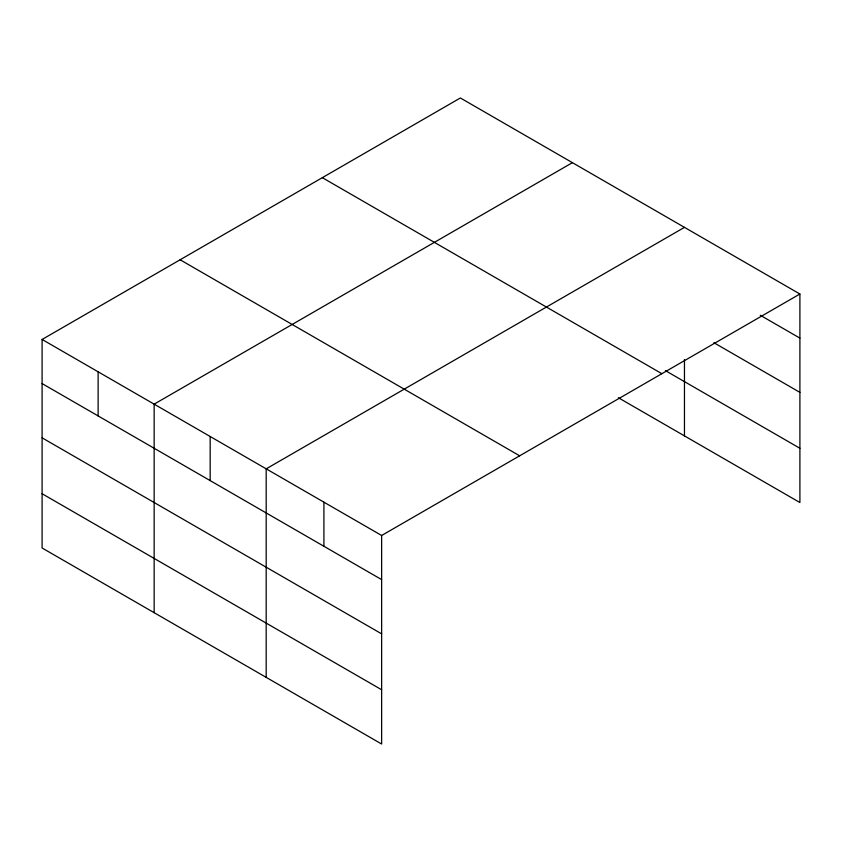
<?xml version="1.0" encoding="UTF-8"?>
<svg xmlns="http://www.w3.org/2000/svg" width="842" height="842" viewBox="0 0 842 842"><rect width="100%" height="100%" fill="white"/><g stroke="black" fill="none" stroke-linecap="round" stroke-linejoin="round"><path stroke-width="1.26" d="M799.9 294.005L460.363 97.977L42.1 339.463L42.1 547.995L381.637 744.023L381.637 535.491L799.9 294.005L799.9 502.537L618.354 397.719M572.413 162.664L154.149 404.149L154.149 612.681M684.462 227.361L266.188 468.847L266.188 677.368M760.284 315.245L799.9 338.116M713.89 342.715L799.9 392.372M665.412 370.627L799.9 448.281M322.339 177.673L661.875 373.701M180.125 259.778L519.661 455.806M42.1 339.463L381.637 535.491M42.1 383.573L381.637 579.601M42.1 437.829L381.637 633.858M42.1 493.738L381.637 689.756M684.462 359.523L684.462 435.882M323.917 502.169L323.917 546.269M210.174 436.493L210.174 480.603M98.125 371.806L98.125 415.916"/></g></svg>
